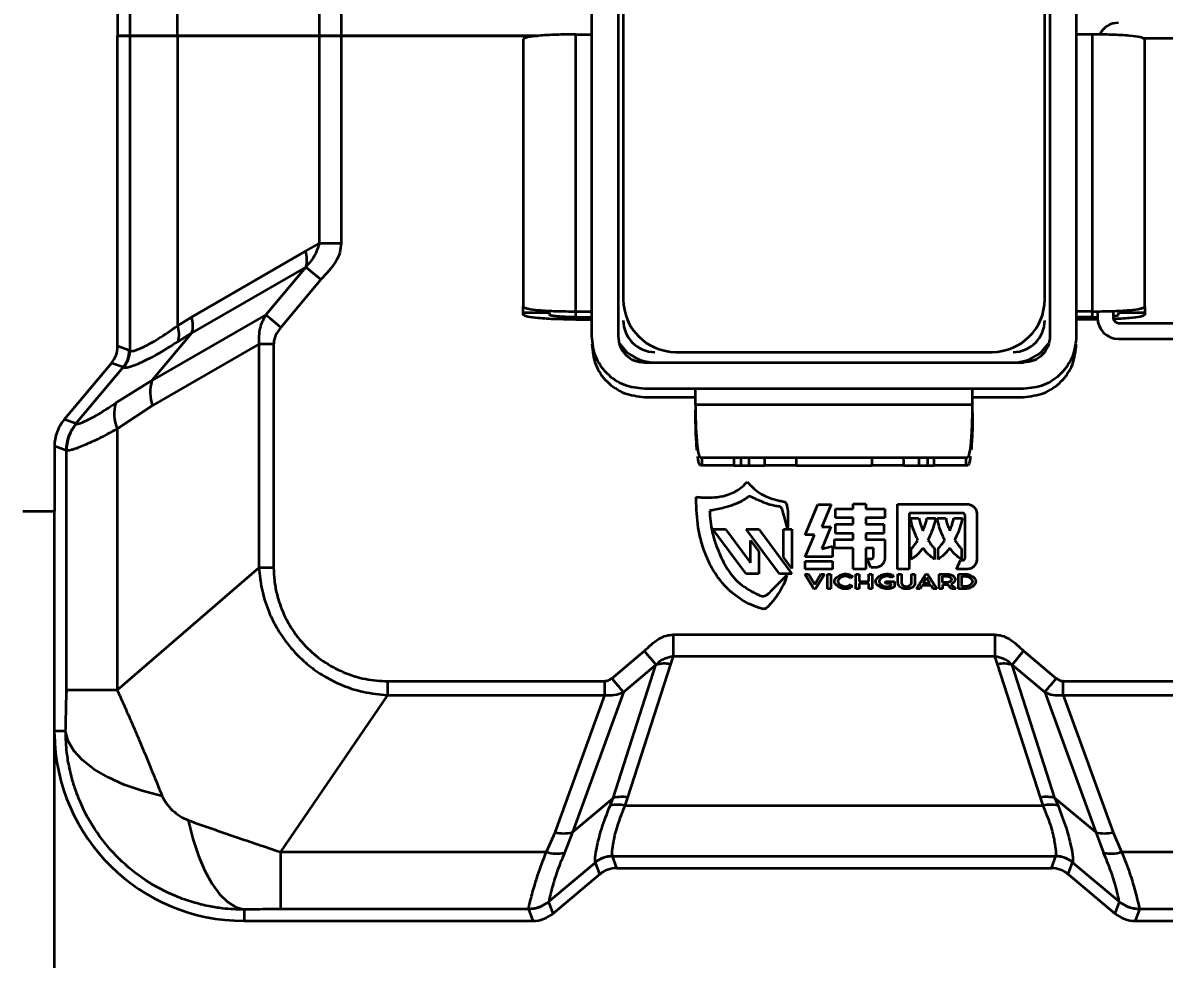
# Model space of a CAD drawing. Header units: millimetres. Extents: x 0 to 420, y 0 to 297.
# Drawn here: x 303.317 to 304.4, y 150.557 to 151.446 of the extents above; entities that cross this region are included whole.
import ezdxf

# ---------------------------------------------------------------- set-up
doc = ezdxf.new("R2010")
doc.units = ezdxf.units.MM
doc.layers.add('尺寸线层', color=150, linetype='Continuous')
doc.styles.add('SLDTEXTSTYLE2', font='TXT', dxfattribs={"width": 0.7})
doc.dimstyles.new('SLDDIMSTYLE0', dxfattribs={"dimtxt": 3.5, "dimasz": 3.302, "dimexe": 0, "dimexo": 0.0625, "dimgap": 0.875, "dimtad": 1, "dimdec": 1, "dimlfac": 100, "dimrnd": 1e-09, "dimzin": 12, "dimdsep": 46, "dimtxsty": 'SLDTEXTSTYLE2', "dimsah": 1, "dimcen": 0.09, "dimadec": 0, "dimazin": 3, "dimtfac": 1, "dimtdec": 3, "dimtofl": 0, "dimtmove": 0, "dimatfit": 3, "dimfxl": 0, "dimfrac": 2, "dimtolj": 1, "dimtzin": 12, "dimarcsym": 0})

# ---------------------------------------------------------------- blocks, each defined once
blk = doc.blocks.new('_D')
at = {"layer": '尺寸线层'}
for p, q in [((291.9431, 202.6412), (364.6876, 202.6412)), ((363.6876, 202.6412), (363.6876, 128.5802)), ((326.1167, 128.5802), (364.6876, 128.5802))]:
    blk.add_line(p, q, dxfattribs=at)
for points in [[(363.6876, 202.6412), (363.1796, 199.3392), (364.1956, 199.3392)], [(363.6876, 128.5802), (364.1956, 131.8822), (363.1796, 131.8822)]]:
    blk.add_solid(points, dxfattribs=at)
at = {"layer": '尺寸线层', "insert": (359.1758, 158.5376), "char_height": 3.5, "attachment_point": 1, "rotation": 90, "style": 'SLDTEXTSTYLE2'}
blk.add_mtext('7406.11', dxfattribs=at)

msp = doc.modelspace()

# ---------------------------------------------------------------- linework, layer by layer
at = {"color": 7, "linetype": 'Continuous', "lineweight": 35}
for p, q in [((303.4186, 151.732), (303.4186, 151.4332)), ((303.407, 151.7276), (303.407, 151.4332)), ((303.857, 151.1482), (303.857, 151.7182)), ((303.882, 151.7182), (303.882, 151.1482)), ((304.292, 151.7182), (304.292, 151.1482)), ((304.317, 151.7182), (304.317, 151.1482)), ((303.4639, 151.4332), (303.4639, 151.7082)), ((303.887, 151.6832), (303.887, 151.1832)), ((304.287, 151.1832), (304.287, 151.6832)), ((303.5983, 151.6302), (303.5983, 151.4332)), ((303.6192, 151.6302), (303.6192, 151.4332)), ((303.407, 151.1388), (303.407, 151.4332)), ((303.407, 151.4332), (303.4186, 151.4332)), ((303.4186, 151.4332), (303.407, 151.4332)), ((303.4186, 151.4332), (303.4186, 151.1344)), ((303.4186, 151.4332), (303.4639, 151.4332)), ((303.4639, 151.4332), (303.4186, 151.4332)), ((303.4639, 151.4332), (303.4639, 151.1582)), ((303.4639, 151.4332), (303.5983, 151.4332)), ((303.5983, 151.4332), (303.4639, 151.4332)), ((303.5983, 151.4332), (303.5983, 151.2362)), ((303.5983, 151.4332), (303.6192, 151.4332)), ((303.6192, 151.4332), (303.5983, 151.4332)), ((303.6192, 151.4332), (303.6192, 151.2362)), ((303.8054, 151.4332), (303.6192, 151.4332)), ((303.6192, 151.4332), (303.8054, 151.4332)), ((303.792, 151.4301), (303.792, 151.1763)), ((303.842, 151.1717), (303.842, 151.4347)), ((303.842, 151.4347), (303.857, 151.4347)), ((304.332, 151.4347), (304.317, 151.4347)), ((304.332, 151.4347), (304.332, 151.1717)), ((304.517, 151.4307), (304.3797, 151.4307)), ((304.382, 151.1763), (304.382, 151.4301)), ((303.5854, 151.2288), (303.5983, 151.2362)), ((303.6192, 151.2362), (303.5983, 151.2362)), ((303.4772, 151.1663), (303.5854, 151.2288)), ((303.5857, 151.2139), (303.4775, 151.1514)), ((303.5857, 151.2139), (303.5477, 151.1685)), ((303.5999, 151.202), (303.5857, 151.2139)), ((303.5999, 151.202), (303.5619, 151.1566)), ((303.5477, 151.1685), (303.4395, 151.1061)), ((303.792, 151.1705), (303.792, 151.1763)), ((303.817, 151.1705), (303.792, 151.1705)), ((303.792, 151.1686), (303.792, 151.1705)), ((303.817, 151.1705), (303.817, 151.1686)), ((303.842, 151.1717), (303.857, 151.1717)), ((303.842, 151.1663), (303.842, 151.1717)), ((304.332, 151.1717), (304.317, 151.1717)), ((304.332, 151.1717), (304.332, 151.1663)), ((304.337, 151.1718), (304.337, 151.1657)), ((304.352, 151.1721), (304.352, 151.1657)), ((304.382, 151.1705), (304.357, 151.1705)), ((304.357, 151.1686), (304.357, 151.1705)), ((304.382, 151.1763), (304.382, 151.1705)), ((304.382, 151.1705), (304.382, 151.1686)), ((303.4639, 151.1582), (303.4772, 151.1663)), ((303.842, 151.1663), (303.857, 151.1663)), ((303.842, 151.164), (303.857, 151.164)), ((304.332, 151.1663), (304.317, 151.1663)), ((304.332, 151.164), (304.317, 151.164)), ((304.332, 151.1663), (304.337, 151.1664)), ((304.3378, 151.1641), (304.332, 151.164)), ((304.357, 151.1607), (304.517, 151.1607)), ((303.4775, 151.1514), (303.4395, 151.1061)), ((303.4775, 151.1514), (303.4645, 151.1432)), ((303.4182, 151.1347), (303.407, 151.1388)), ((303.5412, 151.1407), (303.44, 151.0823)), ((303.5412, 151.1407), (303.5412, 150.9282)), ((303.5551, 151.1407), (303.5412, 151.1407)), ((303.5551, 151.1407), (303.5551, 150.9282)), ((304.357, 151.1457), (304.517, 151.1457)), ((303.4182, 151.1347), (303.4186, 151.1344)), ((303.937, 151.1332), (304.237, 151.1332)), ((303.4012, 151.1227), (303.3564, 151.0693)), ((303.4123, 151.1187), (303.3675, 151.0653)), ((303.4123, 151.1187), (303.4012, 151.1227)), ((303.4128, 151.1184), (303.4123, 151.1187)), ((303.907, 151.1232), (304.267, 151.1232)), ((303.4395, 151.1061), (303.4052, 151.0849)), ((304.267, 151.0982), (303.907, 151.0982)), ((303.9555, 151.0832), (303.9555, 151.0982)), ((304.2185, 151.0832), (304.2185, 151.0982)), ((303.44, 151.0823), (303.4067, 151.0603)), ((303.907, 151.0905), (303.9555, 151.0905)), ((304.2185, 151.0832), (303.9555, 151.0832)), ((304.2185, 151.0905), (304.267, 151.0905)), ((304.2186, 151.0755), (304.2186, 151.0905)), ((303.9556, 151.0755), (303.9556, 151.0779)), ((303.3675, 151.0653), (303.3564, 151.0693)), ((303.3675, 151.0653), (303.3678, 151.0651)), ((303.4067, 151.0603), (303.4067, 150.8121)), ((303.347, 151.0437), (303.347, 150.9822)), ((303.3582, 151.0396), (303.347, 151.0437)), ((303.3582, 151.0396), (303.3584, 151.0395)), ((303.3584, 150.8121), (303.3584, 151.0395)), ((303.9601, 151.0332), (304.2139, 151.0332)), ((303.962, 151.0255), (303.962, 151.0332)), ((303.9919, 151.0332), (303.9919, 151.0255)), ((303.9985, 151.0332), (303.9985, 151.0255)), ((304.0063, 151.0332), (304.0063, 151.0255)), ((304.0063, 151.0332), (304.0063, 151.0255)), ((304.0212, 151.0255), (304.0212, 151.0332)), ((304.0511, 151.0332), (304.0511, 151.0255)), ((304.1231, 151.0255), (304.1231, 151.0332)), ((304.153, 151.0332), (304.153, 151.0255)), ((304.1679, 151.0255), (304.1679, 151.0332)), ((304.1679, 151.0255), (304.1679, 151.0332)), ((304.1757, 151.0332), (304.1757, 151.0255)), ((304.1822, 151.0255), (304.1822, 151.0332)), ((304.2121, 151.0332), (304.2121, 151.0255)), ((303.962, 151.0255), (303.9602, 151.0255)), ((303.9919, 151.0255), (303.962, 151.0255)), ((303.9919, 151.0255), (303.9985, 151.0255)), ((303.9985, 151.0255), (304.0063, 151.0255)), ((304.0063, 151.0255), (304.0212, 151.0255)), ((304.0063, 151.0255), (304.0063, 151.0255)), ((304.0511, 151.0255), (304.0212, 151.0255)), ((304.0511, 151.0255), (304.1231, 151.0255)), ((304.153, 151.0255), (304.1231, 151.0255)), ((304.153, 151.0255), (304.1679, 151.0255)), ((304.1679, 151.0255), (304.1679, 151.0255)), ((304.1679, 151.0255), (304.1757, 151.0255)), ((304.1757, 151.0255), (304.1822, 151.0255)), ((304.2121, 151.0255), (304.1822, 151.0255)), ((304.214, 151.0255), (304.2121, 151.0255)), ((304.0596, 150.9596), (304.0716, 150.9886)), ((304.0716, 150.9886), (304.0842, 150.9886)), ((304.0842, 150.9886), (304.0754, 150.9674)), ((304.0883, 150.9759), (304.0883, 150.9843)), ((304.0883, 150.9843), (304.1052, 150.9843)), ((304.1052, 150.9892), (304.1172, 150.9892)), ((304.1052, 150.9843), (304.1052, 150.9892)), ((304.1172, 150.9892), (304.1172, 150.9843)), ((304.1172, 150.9843), (304.1352, 150.9843)), ((304.1352, 150.9843), (304.1352, 150.9759)), ((304.1472, 150.9888), (304.2131, 150.9888)), ((304.1472, 150.927), (304.1472, 150.9888)), ((303.317, 150.9822), (303.347, 150.9822)), ((303.347, 149.8622), (303.347, 150.9822)), ((304.1052, 150.9759), (304.0883, 150.9759)), ((304.1052, 150.9698), (304.1052, 150.9759)), ((304.1172, 150.9759), (304.1172, 150.9698)), ((304.1352, 150.9759), (304.1172, 150.9759)), ((304.1582, 150.9803), (304.1582, 150.927)), ((304.2087, 150.9803), (304.1582, 150.9803)), ((304.1594, 150.9756), (304.1676, 150.9756)), ((304.1752, 150.9756), (304.1834, 150.9756)), ((304.1848, 150.9756), (304.193, 150.9756)), ((304.2007, 150.9756), (304.2088, 150.9756)), ((304.2115, 150.9381), (304.2115, 150.9777)), ((304.2225, 150.9794), (304.2225, 150.9363)), ((303.9721, 150.965), (303.9839, 150.965)), ((304.0037, 150.9225), (303.9721, 150.965)), ((303.9839, 150.965), (304.0076, 150.9331)), ((304.0037, 150.965), (304.0155, 150.965)), ((304.0352, 150.9225), (304.0037, 150.965)), ((304.0155, 150.965), (304.0471, 150.9225)), ((304.0392, 150.965), (304.0471, 150.965)), ((304.0392, 150.9384), (304.0392, 150.965)), ((304.0471, 150.965), (304.0471, 150.9278)), ((304.0839, 150.9674), (304.0754, 150.9465)), ((304.0754, 150.9674), (304.0839, 150.9674)), ((304.0884, 150.9698), (304.1052, 150.9698)), ((304.0884, 150.961), (304.0884, 150.9698)), ((304.1172, 150.9698), (304.1343, 150.9698)), ((304.1343, 150.9698), (304.1343, 150.961)), ((304.0076, 150.9544), (304.0155, 150.9438)), ((304.0076, 150.9331), (304.0076, 150.9544)), ((304.0685, 150.9596), (304.0596, 150.9596)), ((304.0596, 150.9387), (304.0685, 150.9596)), ((304.0875, 150.9553), (304.1052, 150.9553)), ((304.0875, 150.9469), (304.0875, 150.9553)), ((304.1052, 150.961), (304.0884, 150.961)), ((304.1052, 150.9553), (304.1052, 150.961)), ((304.1172, 150.961), (304.1172, 150.9553)), ((304.1343, 150.961), (304.1172, 150.961)), ((304.1172, 150.9553), (304.1352, 150.9553)), ((304.1352, 150.9553), (304.1352, 150.9378)), ((304.0155, 150.9438), (304.0155, 150.9225)), ((304.0754, 150.9465), (304.0856, 150.9489)), ((304.0856, 150.9489), (304.0856, 150.9387)), ((304.1052, 150.9469), (304.0875, 150.9469)), ((304.1052, 150.927), (304.1052, 150.9469)), ((304.1172, 150.9469), (304.1172, 150.927)), ((304.1244, 150.9469), (304.1172, 150.9469)), ((304.1244, 150.9393), (304.1244, 150.9469)), ((304.1603, 150.9363), (304.1603, 150.9465)), ((304.1825, 150.9465), (304.1825, 150.9363)), ((304.1858, 150.9363), (304.1858, 150.9465)), ((304.208, 150.9465), (304.208, 150.9363)), ((304.0471, 150.9278), (304.0392, 150.9384)), ((304.0856, 150.9387), (304.0596, 150.9387)), ((304.0596, 150.9346), (304.0856, 150.9346)), ((304.0596, 150.927), (304.0596, 150.9346)), ((304.0856, 150.9346), (304.0856, 150.927)), ((304.1184, 150.9369), (304.1218, 150.9369)), ((304.122, 150.9285), (304.1184, 150.9369)), ((304.2034, 150.927), (304.2069, 150.9355)), ((304.2069, 150.9355), (304.2087, 150.9355)), ((303.5412, 150.9282), (303.4067, 150.8121)), ((303.5551, 150.9282), (303.5412, 150.9282)), ((304.0155, 150.9225), (304.0037, 150.9225)), ((304.0471, 150.9225), (304.0352, 150.9225)), ((304.0593, 150.9224), (304.0628, 150.9224)), ((304.0679, 150.9085), (304.0593, 150.9224)), ((304.0856, 150.927), (304.0596, 150.927)), ((304.0628, 150.9224), (304.0687, 150.9125)), ((304.0687, 150.9125), (304.0746, 150.9224)), ((304.0781, 150.9224), (304.0695, 150.9085)), ((304.0746, 150.9224), (304.0781, 150.9224)), ((304.0807, 150.9224), (304.084, 150.9224)), ((304.0807, 150.9085), (304.0807, 150.9224)), ((304.084, 150.9224), (304.084, 150.9085)), ((304.1047, 150.9199), (304.1022, 150.9184)), ((304.1172, 150.927), (304.1052, 150.927)), ((304.1077, 150.9224), (304.1109, 150.9224)), ((304.1077, 150.9085), (304.1077, 150.9224)), ((304.1109, 150.9224), (304.1109, 150.9155)), ((304.1201, 150.9224), (304.1232, 150.9224)), ((304.1201, 150.9155), (304.1201, 150.9224)), ((304.1258, 150.9285), (304.122, 150.9285)), ((304.1232, 150.9224), (304.1232, 150.9085)), ((304.1437, 150.9206), (304.1417, 150.9189)), ((304.1582, 150.927), (304.1472, 150.927)), ((304.1477, 150.9224), (304.1509, 150.9224)), ((304.1477, 150.9141), (304.1477, 150.9224)), ((304.1509, 150.9224), (304.1509, 150.9147)), ((304.1607, 150.9224), (304.1638, 150.9224)), ((304.1607, 150.9147), (304.1607, 150.9224)), ((304.1638, 150.9224), (304.1638, 150.9141)), ((304.1653, 150.9085), (304.1741, 150.9224)), ((304.1717, 150.9136), (304.1749, 150.919)), ((304.1741, 150.9224), (304.1757, 150.9224)), ((304.1749, 150.919), (304.1781, 150.9136)), ((304.1757, 150.9224), (304.1845, 150.9085)), ((304.1869, 150.9224), (304.1949, 150.9224)), ((304.1869, 150.9085), (304.1869, 150.9224)), ((304.1901, 150.9204), (304.1944, 150.9204)), ((304.1901, 150.9143), (304.1901, 150.9204)), ((304.2131, 150.927), (304.2034, 150.927)), ((304.2052, 150.9224), (304.2122, 150.9224)), ((304.2052, 150.9085), (304.2052, 150.9224)), ((304.2083, 150.9203), (304.2122, 150.9203)), ((304.2083, 150.9107), (304.2083, 150.9203)), ((304.0695, 150.9085), (304.0679, 150.9085)), ((304.084, 150.9085), (304.0807, 150.9085)), ((304.1022, 150.9125), (304.1047, 150.911)), ((304.1109, 150.9085), (304.1077, 150.9085)), ((304.1109, 150.9155), (304.1201, 150.9155)), ((304.1109, 150.9135), (304.1109, 150.9085)), ((304.1201, 150.9135), (304.1109, 150.9135)), ((304.1201, 150.9085), (304.1201, 150.9135)), ((304.1232, 150.9085), (304.1201, 150.9085)), ((304.1359, 150.9154), (304.1444, 150.9154)), ((304.1359, 150.9134), (304.1359, 150.9154)), ((304.1411, 150.9134), (304.1359, 150.9134)), ((304.1411, 150.9116), (304.1411, 150.9134)), ((304.1444, 150.9154), (304.1444, 150.9104)), ((304.1687, 150.9085), (304.1653, 150.9085)), ((304.1705, 150.9116), (304.1687, 150.9085)), ((304.1793, 150.9116), (304.1705, 150.9116)), ((304.1781, 150.9136), (304.1717, 150.9136)), ((304.1811, 150.9085), (304.1793, 150.9116)), ((304.1845, 150.9085), (304.1811, 150.9085)), ((304.1901, 150.9085), (304.1869, 150.9085)), ((304.1938, 150.9143), (304.1901, 150.9143)), ((304.1901, 150.9123), (304.1901, 150.9085)), ((304.1939, 150.9123), (304.1901, 150.9123)), ((304.1986, 150.9085), (304.1948, 150.9124)), ((304.198, 150.9128), (304.2025, 150.9085)), ((304.2025, 150.9085), (304.1986, 150.9085)), ((304.2128, 150.9085), (304.2052, 150.9085)), ((304.2125, 150.9107), (304.2083, 150.9107)), ((303.9343, 150.8649), (303.9343, 150.8446)), ((303.9343, 150.8649), (304.2398, 150.8649)), ((304.2398, 150.8649), (304.2398, 150.8446)), ((303.8761, 150.8234), (303.9071, 150.8494)), ((303.9343, 150.8446), (303.9318, 150.8369)), ((303.9343, 150.8446), (304.2398, 150.8446)), ((304.2423, 150.8369), (304.2398, 150.8446)), ((304.267, 150.8494), (304.256, 150.8363)), ((304.267, 150.8494), (304.298, 150.8234)), ((303.8774, 150.7098), (303.918, 150.8363)), ((303.8871, 150.8103), (303.918, 150.8363)), ((303.9318, 150.8369), (303.8911, 150.7104)), ((304.2829, 150.7104), (304.2423, 150.8369)), ((304.256, 150.8363), (304.287, 150.8103)), ((304.2967, 150.7098), (304.256, 150.8363)), ((303.6632, 150.8207), (303.6632, 150.8075)), ((303.6632, 150.8207), (303.8696, 150.8207)), ((303.8696, 150.8075), (303.8696, 150.8207)), ((304.3044, 150.8207), (304.5109, 150.8207)), ((303.6632, 150.8075), (303.5616, 150.6586)), ((303.6632, 150.8075), (303.8696, 150.8075)), ((303.8222, 150.6772), (303.8696, 150.8075)), ((303.8871, 150.8103), (303.8387, 150.6773)), ((304.287, 150.8103), (304.3354, 150.6773)), ((304.3044, 150.8075), (304.5109, 150.8075)), ((304.3044, 150.8075), (304.3519, 150.6772)), ((303.3577, 150.7732), (303.347, 150.7732)), ((303.8387, 150.6773), (303.8774, 150.7098)), ((303.8745, 150.7025), (303.8774, 150.7098)), ((303.8911, 150.7104), (303.8885, 150.7028)), ((303.8885, 150.7028), (304.2856, 150.7028)), ((304.2856, 150.7028), (304.2829, 150.7104)), ((304.3354, 150.6773), (304.2967, 150.7098)), ((304.2967, 150.7098), (304.2996, 150.7025)), ((303.814, 150.6586), (303.8222, 150.6772)), ((303.8387, 150.6773), (303.8313, 150.6578)), ((304.3354, 150.6773), (304.3428, 150.6578)), ((304.3519, 150.6772), (304.36, 150.6586)), ((303.5616, 150.6586), (303.814, 150.6586)), ((303.5616, 150.6586), (303.5616, 150.6043)), ((303.8163, 150.6117), (303.8605, 150.6487)), ((303.8605, 150.6487), (303.8605, 150.6488)), ((303.8647, 150.6374), (303.8605, 150.6487)), ((303.8765, 150.6547), (304.2975, 150.6547)), ((303.8765, 150.6547), (303.8766, 150.6546)), ((303.8807, 150.6432), (303.8766, 150.6546)), ((304.2934, 150.6432), (304.2975, 150.6546)), ((304.2975, 150.6547), (304.2975, 150.6546)), ((304.3094, 150.6374), (304.3135, 150.6487)), ((304.3136, 150.6488), (304.3135, 150.6487)), ((304.3135, 150.6487), (304.3577, 150.6117)), ((304.36, 150.6586), (304.6124, 150.6586)), ((303.8204, 150.6002), (303.8647, 150.6374)), ((303.8807, 150.6432), (304.2934, 150.6432)), ((304.3094, 150.6374), (304.3537, 150.6002)), ((303.7971, 150.6043), (303.7971, 150.6047)), ((303.8163, 150.6113), (303.8163, 150.6117)), ((303.8204, 150.6002), (303.8163, 150.6113)), ((304.3577, 150.6113), (304.3537, 150.6002)), ((304.3577, 150.6117), (304.3577, 150.6113)), ((304.377, 150.6047), (304.377, 150.6043)), ((303.527, 150.6039), (303.527, 150.5932)), ((303.7971, 150.6043), (303.5616, 150.6043)), ((303.7971, 150.6043), (303.8011, 150.5932)), ((304.377, 150.6043), (304.3729, 150.5932)), ((304.6124, 150.6043), (304.377, 150.6043)), ((303.527, 150.5932), (303.8011, 150.5932)), ((304.3729, 150.5932), (304.647, 150.5932))]:
    msp.add_line(p, q, dxfattribs=at)
at = {"color": 7, "linetype": 'Continuous', "lineweight": 35, "flags": 128}
for points in [[(303.5619, 151.1566), (303.5596, 151.1585), (303.5574, 151.1604), (303.5553, 151.1622), (303.5533, 151.1638), (303.5516, 151.1653), (303.55, 151.1666), (303.5487, 151.1677), (303.5477, 151.1685)], [(303.4493, 150.7115), (303.4304, 150.7165), (303.4131, 150.7225), (303.3977, 150.7295), (303.3845, 150.7372), (303.3737, 150.7456), (303.3656, 150.7545), (303.3602, 150.7638), (303.3577, 150.7732)], [(303.4739, 150.6887), (303.4784, 150.6711), (303.4837, 150.655), (303.4898, 150.6408), (303.4965, 150.6286), (303.5036, 150.6187), (303.5112, 150.6112), (303.5191, 150.6062), (303.527, 150.6039)]]:
    msp.add_lwpolyline(points, dxfattribs=at)
at = {"color": 7, "linetype": 'Continuous', "lineweight": 35}
for centre, radius, start, end in [((304.357, 151.4257), 0.02, 90, 153.149), ((303.5616, 151.2208), 0.0251, 343.9657, 18.5164), ((303.937, 151.1832), 0.05, 180, 270), ((304.237, 151.1832), 0.05, 270, 0), ((303.4414, 151.1499), 0.024, 343.7993, 20.3661), ((303.4534, 151.1583), 0.0251, 343.9657, 18.5164), ((303.917, 151.1632), 0.03, 180, 270), ((304.257, 151.1632), 0.03, 270, 0), ((304.357, 151.1657), 0.02, 180, 270), ((304.357, 151.1657), 0.005, 180, 270), ((303.917, 151.1632), 0.04, 213.7414, 270), ((304.257, 151.1632), 0.04, 270, 326.2743), ((303.3931, 151.1348), 0.025, 320.0586, 359.9414), ((303.3936, 151.1345), 0.025, 319.9679, 359.8339), ((303.478, 151.095), 0.0401, 163.9657, 198.5164), ((303.4391, 151.0746), 0.0354, 163.0377, 203.8627), ((303.3982, 151.0396), 0.0401, 140.0586, 179.9414), ((303.3985, 151.0394), 0.0401, 140.0076, 179.8731), ((303.9261, 150.8072), 0.0302, 79.2033, 105.5504), ((304.2479, 150.8072), 0.0302, 74.4498, 100.7965), ((303.527, 150.7732), 0.18, 180.83, 270), ((303.882, 150.6743), 0.0292, 77.3355, 105.0062), ((303.8855, 150.6807), 0.0302, 79.2034, 105.5503), ((304.2886, 150.6807), 0.0302, 74.4497, 100.7966), ((304.292, 150.6743), 0.0292, 74.9938, 102.6645), ((303.8302, 150.7126), 0.0363, 257.3368, 283.5701), ((304.3439, 150.7126), 0.0363, 256.4299, 282.6632), ((303.8241, 150.6901), 0.033, 252.1572, 282.5019), ((303.8766, 150.6296), 0.025, 90.0933, 129.9643), ((303.8766, 150.6295), 0.025, 90.0586, 129.9414), ((304.2975, 150.6296), 0.025, 50.0357, 89.9067), ((304.2975, 150.6295), 0.025, 50.0586, 89.9414), ((304.3499, 150.6901), 0.033, 257.4981, 287.8428), ((303.7971, 150.6347), 0.03, 269.859, 309.7499), ((303.797, 150.6344), 0.03, 270.0586, 309.9414), ((304.3769, 150.6347), 0.03, 230.2501, 270.141), ((304.377, 150.6344), 0.03, 230.0586, 269.9414)]:
    msp.add_arc(centre, radius, start, end, dxfattribs=at)
for centre, major_axis, start_param, end_param in [((303.382, 151.1388), (-0.0235, 0.0086), 2.793026, 3.49016), ((303.3871, 151.0436), (-0.0376, 0.0137), 5.934618, 6.631752), ((303.8807, 150.6182), (-0.0086, 0.0235), 5.934618, 6.631752), ((304.2933, 150.6182), (-0.0086, -0.0235), 2.793026, 3.49016), ((303.8011, 150.6232), (-0.0103, 0.0282), 2.793026, 3.49016), ((304.373, 150.6232), (-0.0103, -0.0282), 5.934618, 6.631752)]:
    msp.add_ellipse(centre, major_axis=major_axis, ratio=0.998448, start_param=start_param, end_param=end_param, dxfattribs=at)
for points, knots in [([(303.842, 151.4347), (303.8356, 151.4346), (303.8259, 151.4345), (303.8143, 151.434), (303.8044, 151.4332), (303.7972, 151.4323), (303.7928, 151.4311), (303.7923, 151.4305), (303.792, 151.4301)], [0, 0, 0, 0, 0.242279, 0.369202, 0.49965, 0.729414, 0.842683, 1, 1, 1, 1]), ([(304.3797, 151.4314), (304.379, 151.4316), (304.3766, 151.4323), (304.3696, 151.4332), (304.3598, 151.434), (304.3481, 151.4345), (304.3384, 151.4346), (304.332, 151.4347)], [0, 0, 0, 0, 0.099783, 0.383349, 0.544339, 0.700981, 1, 1, 1, 1]), ([(303.5983, 151.2362), (303.5971, 151.2324), (303.5945, 151.2241), (303.5888, 151.2174), (303.5857, 151.2139)], [0, 0, 0, 0, 0.462726, 1, 1, 1, 1]), ([(303.6192, 151.2362), (303.6189, 151.2334), (303.6184, 151.2274), (303.6124, 151.2151), (303.6051, 151.2074), (303.5999, 151.202)], [0, 0, 0, 0, 0.211639, 0.442849, 1, 1, 1, 1]), ([(303.5477, 151.1685), (303.5454, 151.1643), (303.5408, 151.1558), (303.5411, 151.1458), (303.5412, 151.1407)], [0, 0, 0, 0, 0.492397, 1, 1, 1, 1]), ([(303.792, 151.1763), (303.7923, 151.1759), (303.7928, 151.1753), (303.7972, 151.1741), (303.8044, 151.1732), (303.8143, 151.1724), (303.8259, 151.1719), (303.8356, 151.1718), (303.842, 151.1717)], [0, 0, 0, 0, 0.157309, 0.270586, 0.50035, 0.630794, 0.757716, 1, 1, 1, 1]), ([(303.842, 151.164), (303.8356, 151.1641), (303.8259, 151.1642), (303.8143, 151.1647), (303.8044, 151.1655), (303.7972, 151.1664), (303.7928, 151.1676), (303.7923, 151.1682), (303.792, 151.1686)], [0, 0, 0, 0, 0.242279, 0.369202, 0.49965, 0.729414, 0.842683, 1, 1, 1, 1]), ([(303.842, 151.1663), (303.8402, 151.1663), (303.8367, 151.1663), (303.8305, 151.1665), (303.8239, 151.1669), (303.8195, 151.1675), (303.8173, 151.1681), (303.8171, 151.1684), (303.817, 151.1686)], [0, 0, 0, 0, 0.136032, 0.270246, 0.499713, 0.729394, 0.863749, 1, 1, 1, 1]), ([(304.332, 151.1717), (304.3384, 151.1718), (304.3481, 151.1719), (304.3597, 151.1724), (304.3697, 151.1732), (304.3768, 151.1741), (304.3812, 151.1753), (304.3817, 151.1759), (304.382, 151.1763)], [0, 0, 0, 0, 0.242279, 0.369202, 0.49965, 0.729414, 0.842683, 1, 1, 1, 1]), ([(304.352, 151.1673), (304.353, 151.1674), (304.355, 151.1676), (304.3566, 151.1681), (304.3569, 151.1684), (304.357, 151.1686)], [0, 0, 0, 0, 0.317173, 0.599541, 1, 1, 1, 1]), ([(304.382, 151.1686), (304.3817, 151.1682), (304.3812, 151.1676), (304.3768, 151.1664), (304.3696, 151.1655), (304.3604, 151.1648), (304.355, 151.1645), (304.3527, 151.1644)], [0, 0, 0, 0, 0.215822, 0.371235, 0.686462, 0.865427, 1, 1, 1, 1]), ([(303.4186, 151.1344), (303.4196, 151.1342), (303.4216, 151.1337), (303.4313, 151.1377), (303.4454, 151.1452), (303.4576, 151.1538), (303.4639, 151.1582)], [0, 0, 0, 0, 0.24021, 0.485805, 0.736712, 1, 1, 1, 1]), ([(303.5619, 151.1566), (303.5601, 151.1542), (303.5574, 151.1505), (303.5554, 151.1449), (303.5552, 151.142), (303.5551, 151.1407)], [0, 0, 0, 0, 0.51551, 0.767405, 1, 1, 1, 1]), ([(303.4645, 151.1432), (303.4572, 151.1386), (303.4432, 151.1298), (303.427, 151.1219), (303.416, 151.1178), (303.4138, 151.1182), (303.4128, 151.1184)], [0, 0, 0, 0, 0.264309, 0.514931, 0.766931, 1, 1, 1, 1]), ([(303.3678, 151.0651), (303.3687, 151.0651), (303.3706, 151.065), (303.3792, 151.0688), (303.3906, 151.0751), (303.4003, 151.0816), (303.4052, 151.0849)], [0, 0, 0, 0, 0.267138, 0.52122, 0.755952, 1, 1, 1, 1]), ([(303.9555, 151.0832), (303.9555, 151.0768), (303.9556, 151.0671), (303.9562, 151.0555), (303.957, 151.0455), (303.9579, 151.0384), (303.9591, 151.034), (303.9597, 151.0335), (303.9601, 151.0332)], [0, 0, 0, 0, 0.242279, 0.369203, 0.49965, 0.729414, 0.842683, 1, 1, 1, 1]), ([(304.2139, 151.0332), (304.2142, 151.0335), (304.2149, 151.034), (304.216, 151.0384), (304.217, 151.0455), (304.2177, 151.0555), (304.2183, 151.0671), (304.2184, 151.0768), (304.2185, 151.0832)], [0, 0, 0, 0, 0.157309, 0.270586, 0.50035, 0.630794, 0.757716, 1, 1, 1, 1]), ([(303.9569, 151.0401), (303.9567, 151.0427), (303.9563, 151.0477), (303.9557, 151.0594), (303.9556, 151.0691), (303.9556, 151.0755)], [0, 0, 0, 0, 0.261071, 0.515092, 1, 1, 1, 1]), ([(304.2186, 151.0755), (304.2185, 151.0691), (304.2184, 151.0594), (304.2178, 151.0477), (304.2174, 151.0427), (304.2172, 151.0401)], [0, 0, 0, 0, 0.484898, 0.738922, 1, 1, 1, 1]), ([(303.4067, 151.0603), (303.4003, 151.0569), (303.3877, 151.0501), (303.3729, 151.0435), (303.3619, 151.0395), (303.3596, 151.0395), (303.3584, 151.0395)], [0, 0, 0, 0, 0.245129, 0.480308, 0.739086, 1, 1, 1, 1]), ([(303.9602, 151.0255), (303.9598, 151.0258), (303.9592, 151.0264), (303.9583, 151.0293), (303.9579, 151.0326), (303.9577, 151.0341)], [0, 0, 0, 0, 0.429462, 0.738717, 1, 1, 1, 1]), ([(304.2164, 151.0342), (304.2162, 151.0326), (304.2158, 151.0293), (304.215, 151.0264), (304.2143, 151.0258), (304.214, 151.0255)], [0, 0, 0, 0, 0.262755, 0.571371, 1, 1, 1, 1]), ([(303.9562, 150.9957), (303.9578, 150.9955), (303.9662, 150.9948), (303.9772, 150.995), (303.9904, 150.9989), (303.9985, 151.0036), (304.0032, 151.0085), (304.0047, 151.0101)], [0, 0, 0, 0, 0.095059, 0.477947, 0.614031, 0.878763, 1, 1, 1, 1]), ([(304.0047, 151.0101), (304.0058, 151.0088), (304.0106, 151.0033), (304.0206, 150.9959), (304.0306, 150.9932), (304.0351, 150.992)], [0, 0, 0, 0, 0.1389856, 0.6119172, 1, 1, 1, 1]), ([(303.956, 150.9932), (303.956, 150.9934), (303.956, 150.9939), (303.9561, 150.9947), (303.9562, 150.9953), (303.9562, 150.9957)], [0, 0, 0, 0, 0.252501, 0.504816, 1, 1, 1, 1]), ([(304.0056, 150.9957), (304.0043, 150.9948), (304.0004, 150.992), (303.9934, 150.9886), (303.9834, 150.9854), (303.9762, 150.9839), (303.972, 150.983)], [0, 0, 0, 0, 0.137822, 0.39048, 0.642641, 1, 1, 1, 1]), ([(304.0087, 150.9956), (304.0083, 150.9958), (304.0075, 150.996), (304.0066, 150.996), (304.006, 150.996), (304.0057, 150.9958), (304.0056, 150.9957)], [0, 0, 0, 0, 0.465921, 0.719479, 0.884635, 1, 1, 1, 1]), ([(304.0354, 150.9865), (304.0337, 150.9867), (304.029, 150.9872), (304.02, 150.9902), (304.013, 150.9936), (304.0087, 150.9956)], [0, 0, 0, 0, 0.177002, 0.501951, 1, 1, 1, 1]), ([(304.0179, 150.8897), (304.0164, 150.8902), (304.0084, 150.8929), (303.9932, 150.9008), (303.9791, 150.915), (303.9701, 150.9297), (303.9647, 150.9415), (303.9607, 150.9539), (303.957, 150.9711), (303.9564, 150.9843), (303.956, 150.9932)], [0, 0, 0, 0, 0.0386496, 0.194338, 0.3927059, 0.4931491, 0.5935436, 0.6938955, 0.7942112, 1, 1, 1, 1]), ([(304.0351, 150.992), (304.0368, 150.9918), (304.0389, 150.9915), (304.041, 150.9903), (304.0419, 150.989), (304.043, 150.9843), (304.0434, 150.9763), (304.0431, 150.9691), (304.043, 150.9655)], [0, 0, 0, 0, 0.160025, 0.196998, 0.234195, 0.311686, 0.649476, 1, 1, 1, 1]), ([(304.0377, 150.9839), (304.0375, 150.9843), (304.0371, 150.9852), (304.0364, 150.986), (304.0358, 150.9864), (304.0355, 150.9865), (304.0354, 150.9865)], [0, 0, 0, 0, 0.4140445, 0.7491204, 0.8856781, 1, 1, 1, 1]), ([(304.043, 150.9655), (304.0425, 150.9671), (304.0416, 150.9703), (304.0399, 150.9764), (304.0386, 150.981), (304.0377, 150.9839)], [0, 0, 0, 0, 0.261065, 0.522123, 1, 1, 1, 1]), ([(304.2131, 150.9888), (304.2142, 150.9887), (304.2164, 150.9885), (304.2192, 150.9868), (304.2213, 150.9844), (304.2224, 150.9818), (304.2225, 150.9801), (304.2225, 150.9794)], [0, 0, 0, 0, 0.220827, 0.440436, 0.651052, 0.864309, 1, 1, 1, 1]), ([(303.972, 150.983), (303.9715, 150.9829), (303.9708, 150.9828), (303.9698, 150.9826), (303.9692, 150.9826), (303.9689, 150.9826)], [0, 0, 0, 0, 0.400257, 0.699592, 1, 1, 1, 1]), ([(303.9689, 150.9826), (303.969, 150.9809), (303.9694, 150.9759), (303.9702, 150.9687), (303.9717, 150.9609), (303.9729, 150.9566), (303.9735, 150.9544)], [0, 0, 0, 0, 0.174669, 0.524102, 0.761562, 1, 1, 1, 1]), ([(304.1667, 150.9547), (304.166, 150.9562), (304.164, 150.9603), (304.1614, 150.9672), (304.1601, 150.9728), (304.1594, 150.9756)], [0, 0, 0, 0, 0.225098, 0.610129, 1, 1, 1, 1]), ([(304.1676, 150.9756), (304.1679, 150.974), (304.1686, 150.9711), (304.1701, 150.9672), (304.171, 150.9648), (304.1714, 150.9636)], [0, 0, 0, 0, 0.397021, 0.698347, 1, 1, 1, 1]), ([(304.1714, 150.9636), (304.172, 150.9652), (304.1731, 150.9679), (304.1745, 150.9719), (304.175, 150.9744), (304.1752, 150.9756)], [0, 0, 0, 0, 0.396668, 0.697235, 1, 1, 1, 1]), ([(304.1834, 150.9756), (304.1831, 150.974), (304.1822, 150.9696), (304.1798, 150.9625), (304.1774, 150.9573), (304.1762, 150.9547)], [0, 0, 0, 0, 0.225279, 0.610555, 1, 1, 1, 1]), ([(304.1921, 150.9547), (304.1914, 150.9562), (304.1894, 150.9603), (304.1867, 150.9672), (304.1855, 150.9728), (304.1848, 150.9756)], [0, 0, 0, 0, 0.225097, 0.610128, 1, 1, 1, 1]), ([(304.193, 150.9756), (304.1934, 150.974), (304.194, 150.9711), (304.1954, 150.9672), (304.1964, 150.9648), (304.1968, 150.9636)], [0, 0, 0, 0, 0.397481, 0.698479, 1, 1, 1, 1]), ([(304.1968, 150.9636), (304.1975, 150.9652), (304.1986, 150.9679), (304.1999, 150.9719), (304.2004, 150.9744), (304.2007, 150.9756)], [0, 0, 0, 0, 0.395845, 0.696793, 1, 1, 1, 1]), ([(304.2088, 150.9756), (304.2085, 150.974), (304.2075, 150.9696), (304.2052, 150.9625), (304.2028, 150.9573), (304.2015, 150.9547)], [0, 0, 0, 0, 0.22528, 0.610558, 1, 1, 1, 1]), ([(304.2115, 150.9777), (304.2114, 150.978), (304.2114, 150.9786), (304.2109, 150.9794), (304.2102, 150.98), (304.2095, 150.9803), (304.209, 150.9803), (304.2087, 150.9803)], [0, 0, 0, 0, 0.215909, 0.431679, 0.642748, 0.836136, 1, 1, 1, 1]), ([(303.9735, 150.9544), (303.974, 150.9528), (303.9767, 150.9449), (303.9814, 150.9341), (303.9886, 150.9228), (303.9976, 150.9123), (304.008, 150.9062), (304.0163, 150.9023), (304.0189, 150.9014), (304.021, 150.9015), (304.024, 150.9029), (304.031, 150.9099), (304.0374, 150.9165), (304.0423, 150.9215)], [0, 0, 0, 0, 0.0481692, 0.2413794, 0.3378802, 0.4339156, 0.6397005, 0.6757973, 0.7018074, 0.7183687, 0.7348884, 0.7963552, 1, 1, 1, 1]), ([(304.1603, 150.9465), (304.1614, 150.9478), (304.1632, 150.9497), (304.1652, 150.9525), (304.1662, 150.954), (304.1667, 150.9547)], [0, 0, 0, 0, 0.482099, 0.740834, 1, 1, 1, 1]), ([(304.1762, 150.9547), (304.1771, 150.9533), (304.1785, 150.9512), (304.1807, 150.9485), (304.1819, 150.9472), (304.1825, 150.9465)], [0, 0, 0, 0, 0.48414, 0.741719, 1, 1, 1, 1]), ([(304.1858, 150.9465), (304.1869, 150.9478), (304.1886, 150.9497), (304.1906, 150.9525), (304.1916, 150.9539), (304.1921, 150.9547)], [0, 0, 0, 0, 0.484106, 0.741689, 1, 1, 1, 1]), ([(304.2015, 150.9547), (304.2025, 150.9533), (304.2039, 150.9512), (304.2061, 150.9485), (304.2073, 150.9472), (304.208, 150.9465)], [0, 0, 0, 0, 0.481223, 0.740091, 1, 1, 1, 1]), ([(304.1714, 150.9471), (304.1704, 150.9458), (304.1683, 150.9431), (304.1646, 150.9394), (304.1617, 150.9374), (304.1603, 150.9363)], [0, 0, 0, 0, 0.3221678, 0.6583639, 1, 1, 1, 1]), ([(304.1825, 150.9363), (304.1811, 150.9373), (304.1784, 150.9393), (304.1747, 150.9429), (304.1725, 150.9457), (304.1714, 150.9471)], [0, 0, 0, 0, 0.323845, 0.659773, 1, 1, 1, 1]), ([(304.1968, 150.9471), (304.1958, 150.9458), (304.1937, 150.9431), (304.19, 150.9394), (304.1872, 150.9374), (304.1858, 150.9363)], [0, 0, 0, 0, 0.323586, 0.659323, 1, 1, 1, 1]), ([(304.208, 150.9363), (304.2066, 150.9373), (304.2038, 150.9393), (304.2001, 150.9429), (304.1979, 150.9457), (304.1968, 150.9471)], [0, 0, 0, 0, 0.3225082, 0.6590596, 1, 1, 1, 1]), ([(304.1218, 150.9369), (304.1222, 150.9369), (304.1228, 150.9369), (304.1236, 150.9373), (304.1241, 150.9379), (304.1244, 150.9386), (304.1244, 150.9391), (304.1244, 150.9393)], [0, 0, 0, 0, 0.2727578, 0.4578419, 0.6443533, 0.8508999, 1, 1, 1, 1]), ([(304.1352, 150.9378), (304.1351, 150.9367), (304.1349, 150.9346), (304.1332, 150.9318), (304.1308, 150.9297), (304.1282, 150.9286), (304.1265, 150.9285), (304.1258, 150.9285)], [0, 0, 0, 0, 0.218278, 0.435149, 0.644163, 0.864466, 1, 1, 1, 1]), ([(304.2087, 150.9355), (304.2091, 150.9355), (304.2097, 150.9356), (304.2106, 150.9361), (304.2112, 150.9368), (304.2114, 150.9375), (304.2115, 150.938), (304.2115, 150.9381)], [0, 0, 0, 0, 0.23459, 0.4696301, 0.6836997, 0.8787885, 1, 1, 1, 1]), ([(304.2225, 150.9363), (304.2224, 150.9353), (304.2222, 150.9331), (304.2206, 150.9304), (304.2182, 150.9283), (304.2156, 150.9272), (304.2138, 150.927), (304.2131, 150.927)], [0, 0, 0, 0, 0.217033, 0.432668, 0.640579, 0.859649, 1, 1, 1, 1]), ([(303.5412, 150.9282), (303.5419, 150.9216), (303.5432, 150.9078), (303.549, 150.8895), (303.5568, 150.8729), (303.5658, 150.8589), (303.5765, 150.8463), (303.5886, 150.8352), (303.6019, 150.8258), (303.6193, 150.8168), (303.6396, 150.8098), (303.6555, 150.8083), (303.6632, 150.8075)], [0, 0, 0, 0, 0.105818, 0.221247, 0.303726, 0.397637, 0.486458, 0.56599, 0.660847, 0.744444, 0.877991, 1, 1, 1, 1]), ([(303.5551, 150.9282), (303.5553, 150.9242), (303.5556, 150.9161), (303.5578, 150.9039), (303.5624, 150.8888), (303.5708, 150.8714), (303.5848, 150.8537), (303.6017, 150.8392), (303.621, 150.8287), (303.6418, 150.822), (303.6561, 150.8211), (303.6632, 150.8207)], [0, 0, 0, 0, 0.070722, 0.143758, 0.21913, 0.352151, 0.485358, 0.616819, 0.745052, 0.874872, 1, 1, 1, 1]), ([(304.0423, 150.9215), (304.0418, 150.9199), (304.0406, 150.915), (304.0365, 150.9075), (304.031, 150.8988), (304.0262, 150.8936), (304.0238, 150.891)], [0, 0, 0, 0, 0.1388678, 0.4177217, 0.7063331, 1, 1, 1, 1]), ([(304.1047, 150.911), (304.1037, 150.9103), (304.1018, 150.9088), (304.0983, 150.9081), (304.0944, 150.9087), (304.0911, 150.9102), (304.0887, 150.9122), (304.0877, 150.9137), (304.0872, 150.9151), (304.0874, 150.9165), (304.0882, 150.9181), (304.0902, 150.9201), (304.0935, 150.922), (304.0976, 150.9229), (304.1013, 150.9222), (304.1035, 150.9209), (304.1045, 150.9201), (304.1047, 150.9199)], [0, 0, 0, 0, 0.08519, 0.168963, 0.246186, 0.360946, 0.418211, 0.462463, 0.491745, 0.521214, 0.557381, 0.617071, 0.720017, 0.827682, 0.905205, 0.982624, 1, 1, 1, 1]), ([(304.1022, 150.9184), (304.1016, 150.9189), (304.1004, 150.9198), (304.0982, 150.9205), (304.0957, 150.9203), (304.0935, 150.9193), (304.0918, 150.918), (304.0909, 150.9168), (304.0906, 150.9158), (304.0907, 150.9148), (304.0912, 150.9136), (304.0926, 150.9122), (304.0948, 150.911), (304.0975, 150.9104), (304.0999, 150.9109), (304.1013, 150.9117), (304.102, 150.9124), (304.1022, 150.9125)], [0, 0, 0, 0, 0.079836, 0.158698, 0.232948, 0.337554, 0.41275, 0.456024, 0.489191, 0.522624, 0.56103, 0.622793, 0.723203, 0.826712, 0.901133, 0.975506, 1, 1, 1, 1]), ([(304.1444, 150.9104), (304.1428, 150.9096), (304.1402, 150.9082), (304.1354, 150.9082), (304.1315, 150.9096), (304.1286, 150.9116), (304.1272, 150.9132), (304.1265, 150.9146), (304.1264, 150.9158), (304.1268, 150.9171), (304.1279, 150.9188), (304.1306, 150.9209), (304.1344, 150.9224), (304.1386, 150.9228), (304.1416, 150.9219), (304.1432, 150.9209), (304.1437, 150.9206)], [0, 0, 0, 0, 0.120432, 0.213162, 0.331684, 0.413005, 0.455865, 0.488872, 0.514902, 0.540892, 0.583063, 0.658706, 0.781016, 0.867724, 0.954736, 1, 1, 1, 1]), ([(304.1417, 150.9189), (304.1409, 150.9193), (304.1395, 150.9202), (304.137, 150.9205), (304.1345, 150.92), (304.1324, 150.919), (304.1308, 150.9178), (304.1301, 150.9167), (304.1298, 150.9157), (304.1298, 150.9148), (304.1304, 150.9136), (304.1318, 150.9122), (304.134, 150.9109), (304.1367, 150.9102), (304.1392, 150.9106), (304.1405, 150.9113), (304.1411, 150.9116)], [0, 0, 0, 0, 0.08987, 0.176538, 0.263027, 0.362446, 0.423179, 0.470099, 0.500982, 0.532068, 0.57022, 0.633522, 0.742023, 0.836258, 0.931198, 1, 1, 1, 1]), ([(304.1944, 150.9204), (304.1948, 150.9203), (304.1955, 150.9203), (304.1963, 150.9199), (304.1969, 150.9196), (304.1973, 150.9193), (304.1977, 150.919), (304.1981, 150.9186), (304.1984, 150.9181), (304.1986, 150.9175), (304.1986, 150.9172), (304.1985, 150.9169), (304.1983, 150.9165), (304.198, 150.9161), (304.1977, 150.9158), (304.1974, 150.9155), (304.197, 150.9153), (304.1967, 150.9151), (304.1963, 150.9149), (304.1959, 150.9148), (304.1955, 150.9146), (304.1951, 150.9145), (304.1948, 150.9144), (304.1943, 150.9143), (304.194, 150.9143), (304.1938, 150.9143)], [0, 0, 0, 0, 0.104931, 0.188559, 0.230252, 0.271948, 0.313654, 0.355384, 0.425825, 0.468883, 0.490273, 0.510955, 0.563746, 0.591003, 0.644663, 0.671402, 0.698138, 0.751654, 0.778385, 0.805115, 0.858613, 0.885344, 0.912077, 0.955815, 1, 1, 1, 1]), ([(304.1949, 150.9224), (304.1956, 150.9224), (304.1975, 150.9221), (304.1996, 150.921), (304.2011, 150.9197), (304.2018, 150.9186), (304.202, 150.9175), (304.2018, 150.9163), (304.2011, 150.915), (304.1998, 150.9136), (304.1986, 150.9131), (304.198, 150.9128)], [0, 0, 0, 0, 0.1479738, 0.3534631, 0.4502059, 0.5301426, 0.5919075, 0.6536295, 0.7509391, 0.887099, 1, 1, 1, 1]), ([(304.2122, 150.9224), (304.213, 150.9223), (304.2153, 150.9221), (304.2181, 150.9206), (304.2202, 150.9187), (304.2213, 150.9171), (304.2216, 150.9156), (304.2214, 150.9141), (304.2204, 150.9123), (304.2183, 150.9103), (304.2156, 150.9088), (304.2136, 150.9086), (304.2128, 150.9085)], [0, 0, 0, 0, 0.103068, 0.272975, 0.380129, 0.450745, 0.504132, 0.557726, 0.630958, 0.750137, 0.907593, 1, 1, 1, 1]), ([(304.2122, 150.9203), (304.2128, 150.9202), (304.2143, 150.92), (304.2161, 150.919), (304.2175, 150.9176), (304.2182, 150.9165), (304.2184, 150.9154), (304.2182, 150.9144), (304.2174, 150.9131), (304.216, 150.9118), (304.2142, 150.9109), (304.213, 150.9107), (304.2125, 150.9107)], [0, 0, 0, 0, 0.107522, 0.269023, 0.38047, 0.452163, 0.50862, 0.565188, 0.646662, 0.775363, 0.910485, 1, 1, 1, 1]), ([(304.1638, 150.9141), (304.1638, 150.9137), (304.1637, 150.9126), (304.1629, 150.9111), (304.1615, 150.9097), (304.1593, 150.9086), (304.1562, 150.9082), (304.1529, 150.9084), (304.1503, 150.9095), (304.1487, 150.911), (304.1479, 150.9126), (304.1478, 150.9137), (304.1477, 150.9141)], [0, 0, 0, 0, 0.057396, 0.142461, 0.228893, 0.320305, 0.471061, 0.658867, 0.756094, 0.853964, 0.944424, 1, 1, 1, 1]), ([(304.1509, 150.9147), (304.1509, 150.9143), (304.151, 150.9135), (304.1518, 150.9124), (304.153, 150.9113), (304.1546, 150.9106), (304.1564, 150.9105), (304.1581, 150.911), (304.1594, 150.9119), (304.1603, 150.9131), (304.1606, 150.914), (304.1607, 150.9145), (304.1607, 150.9147)], [0, 0, 0, 0, 0.075155, 0.16832, 0.291124, 0.415852, 0.54785, 0.661465, 0.788026, 0.890381, 0.967538, 1, 1, 1, 1]), ([(304.1948, 150.9124), (304.1948, 150.9124), (304.1946, 150.9124), (304.1943, 150.9123), (304.1941, 150.9123), (304.1939, 150.9123)], [0, 0, 0, 0, 0.253407, 0.506797, 1, 1, 1, 1]), ([(304.0238, 150.891), (304.0233, 150.8905), (304.0225, 150.8897), (304.0208, 150.8892), (304.0194, 150.8892), (304.0184, 150.8895), (304.0179, 150.8897)], [0, 0, 0, 0, 0.319453, 0.543111, 0.766311, 1, 1, 1, 1]), ([(303.9071, 150.8494), (303.9114, 150.8536), (303.9175, 150.8595), (303.9273, 150.8643), (303.932, 150.8647), (303.9343, 150.8649)], [0, 0, 0, 0, 0.5586189, 0.7893395, 1, 1, 1, 1]), ([(304.2398, 150.8649), (304.242, 150.8647), (304.2467, 150.8643), (304.2565, 150.8595), (304.2626, 150.8536), (304.267, 150.8494)], [0, 0, 0, 0, 0.209288, 0.438923, 1, 1, 1, 1]), ([(303.9071, 150.8494), (303.9081, 150.8481), (303.9103, 150.8455), (303.9134, 150.8418), (303.9161, 150.8386), (303.9174, 150.8371), (303.918, 150.8363)], [0, 0, 0, 0, 0.245848, 0.5, 0.754152, 1, 1, 1, 1]), ([(303.918, 150.8363), (303.9193, 150.8376), (303.9217, 150.8399), (303.9272, 150.843), (303.9315, 150.844), (303.9343, 150.8446)], [0, 0, 0, 0, 0.294463, 0.547852, 1, 1, 1, 1]), ([(304.2398, 150.8446), (304.2425, 150.844), (304.2468, 150.843), (304.2523, 150.8399), (304.2547, 150.8376), (304.256, 150.8363)], [0, 0, 0, 0, 0.452149, 0.705537, 1, 1, 1, 1]), ([(303.8761, 150.8234), (303.8751, 150.8227), (303.8736, 150.8216), (303.8713, 150.8208), (303.8702, 150.8208), (303.8696, 150.8207)], [0, 0, 0, 0, 0.521782, 0.769325, 1, 1, 1, 1]), ([(303.8761, 150.8234), (303.8772, 150.8221), (303.8794, 150.8195), (303.8825, 150.8158), (303.8852, 150.8126), (303.8865, 150.8111), (303.8871, 150.8103)], [0, 0, 0, 0, 0.245849, 0.500001, 0.754152, 1, 1, 1, 1]), ([(304.287, 150.8103), (304.2876, 150.8111), (304.2889, 150.8126), (304.2916, 150.8158), (304.2947, 150.8195), (304.2969, 150.8221), (304.298, 150.8234)], [0, 0, 0, 0, 0.245847, 0.499999, 0.754151, 1, 1, 1, 1]), ([(304.3044, 150.8207), (304.3039, 150.8208), (304.3027, 150.8208), (304.3004, 150.8216), (304.299, 150.8227), (304.298, 150.8234)], [0, 0, 0, 0, 0.232062, 0.478453, 1, 1, 1, 1]), ([(303.3577, 150.7732), (303.3579, 150.7821), (303.3582, 150.7933), (303.3584, 150.8061), (303.3584, 150.81), (303.3584, 150.8115), (303.3584, 150.8121)], [0, 0, 0, 0, 0.712288, 0.891315, 0.960245, 1, 1, 1, 1]), ([(303.3586, 150.8121), (303.3586, 150.812), (303.3586, 150.8119), (303.3585, 150.8112), (303.3584, 150.8104), (303.3584, 150.8099)], [0, 0, 0, 0, 0.207126, 0.438229, 1, 1, 1, 1]), ([(303.4067, 150.8121), (303.4, 150.8121), (303.3864, 150.8121), (303.3718, 150.8121), (303.3616, 150.8121), (303.3595, 150.8121), (303.3584, 150.8121)], [0, 0, 0, 0, 0.247804, 0.5, 0.752196, 1, 1, 1, 1]), ([(303.4067, 150.8121), (303.4087, 150.8076), (303.4128, 150.7985), (303.4184, 150.7858), (303.4235, 150.7743), (303.4299, 150.7592), (303.4386, 150.738), (303.4457, 150.7206), (303.4493, 150.7115)], [0, 0, 0, 0, 0.140816, 0.284488, 0.382285, 0.482496, 0.729213, 1, 1, 1, 1]), ([(304.3044, 150.8075), (304.3044, 150.8095), (304.3044, 150.8135), (304.3044, 150.8183), (304.3044, 150.8207)], [0, 0, 0, 0, 0.506963, 1, 1, 1, 1]), ([(303.8696, 150.8075), (303.8726, 150.8074), (303.8788, 150.807), (303.8843, 150.8092), (303.8871, 150.8103)], [0, 0, 0, 0, 0.487848, 1, 1, 1, 1]), ([(304.287, 150.8103), (304.2895, 150.8093), (304.2949, 150.8071), (304.3011, 150.8074), (304.3044, 150.8075)], [0, 0, 0, 0, 0.466493, 1, 1, 1, 1]), ([(303.527, 150.6039), (303.5202, 150.6041), (303.5091, 150.6044), (303.4928, 150.6071), (303.478, 150.6108), (303.4574, 150.6181), (303.4331, 150.6309), (303.4077, 150.6515), (303.3866, 150.6765), (303.3741, 150.6991), (303.3673, 150.7165), (303.3638, 150.7275), (303.3609, 150.7395), (303.3583, 150.7547), (303.3579, 150.7664), (303.3577, 150.7732)], [0, 0, 0, 0, 0.076443, 0.126237, 0.185346, 0.248673, 0.371897, 0.493418, 0.615548, 0.739261, 0.783292, 0.826338, 0.868398, 0.923222, 1, 1, 1, 1]), ([(303.4493, 150.7115), (303.4505, 150.7092), (303.4531, 150.7043), (303.4591, 150.6979), (303.4661, 150.6923), (303.4714, 150.6899), (303.4739, 150.6887)], [0, 0, 0, 0, 0.2284645, 0.4906723, 0.7577382, 1, 1, 1, 1]), ([(303.8605, 150.6488), (303.8603, 150.65), (303.86, 150.6523), (303.8619, 150.6636), (303.8658, 150.68), (303.8716, 150.695), (303.8745, 150.7025)], [0, 0, 0, 0, 0.247443, 0.48656, 0.74027, 1, 1, 1, 1]), ([(303.8885, 150.7028), (303.8859, 150.6962), (303.8806, 150.6831), (303.8774, 150.6685), (303.8759, 150.658), (303.8763, 150.6558), (303.8765, 150.6547)], [0, 0, 0, 0, 0.249344, 0.499045, 0.737295, 1, 1, 1, 1]), ([(304.2975, 150.6547), (304.2978, 150.6558), (304.2982, 150.658), (304.2967, 150.6685), (304.2934, 150.6831), (304.2882, 150.6962), (304.2856, 150.7028)], [0, 0, 0, 0, 0.262701, 0.501004, 0.750686, 1, 1, 1, 1]), ([(304.2996, 150.7025), (304.3024, 150.6953), (304.3079, 150.6809), (304.312, 150.6642), (304.314, 150.6524), (304.3137, 150.65), (304.3136, 150.6488)], [0, 0, 0, 0, 0.247618, 0.49308, 0.751102, 1, 1, 1, 1]), ([(303.4739, 150.6887), (303.4889, 150.6834), (303.5182, 150.6731), (303.5474, 150.6634), (303.5616, 150.6586)], [0, 0, 0, 0, 0.513929, 1, 1, 1, 1]), ([(303.7971, 150.6047), (303.7973, 150.6056), (303.7976, 150.6073), (303.7989, 150.6128), (303.8007, 150.6199), (303.8031, 150.628), (303.8067, 150.64), (303.8111, 150.6511), (303.814, 150.6586)], [0, 0, 0, 0, 0.166395, 0.326802, 0.479925, 0.610174, 0.735331, 1, 1, 1, 1]), ([(303.8313, 150.6578), (303.8299, 150.6546), (303.827, 150.648), (303.8238, 150.6393), (303.8214, 150.6316), (303.819, 150.6233), (303.8171, 150.6153), (303.8166, 150.6129), (303.8163, 150.6117)], [0, 0, 0, 0, 0.128995, 0.260465, 0.386664, 0.51504, 0.752772, 1, 1, 1, 1]), ([(304.3577, 150.6117), (304.3574, 150.6131), (304.3569, 150.6159), (304.3542, 150.6266), (304.3501, 150.6405), (304.3452, 150.652), (304.3428, 150.6578)], [0, 0, 0, 0, 0.27715, 0.53382, 0.766156, 1, 1, 1, 1]), ([(304.36, 150.6586), (304.3627, 150.6518), (304.368, 150.6383), (304.3727, 150.6222), (304.3759, 150.6096), (304.3766, 150.6064), (304.377, 150.6047)], [0, 0, 0, 0, 0.238868, 0.471709, 0.726257, 1, 1, 1, 1]), ([(303.5616, 150.6043), (303.5589, 150.6043), (303.5522, 150.6043), (303.5406, 150.6041), (303.5319, 150.604), (303.527, 150.6039)], [0, 0, 0, 0, 0.226599, 0.561025, 1, 1, 1, 1])]:
    msp.add_open_spline(points, degree=3, knots=knots, dxfattribs=at)
for points in [[(303.907, 151.0982), (303.9005, 151.0989), (303.8874, 151.1004), (303.8708, 151.112), (303.8593, 151.1285), (303.8578, 151.1416), (303.857, 151.1482)], [(303.882, 151.1482), (303.8824, 151.1449), (303.8832, 151.1384), (303.8889, 151.1301), (303.8972, 151.1243), (303.9037, 151.1236), (303.907, 151.1232)], [(304.317, 151.1482), (304.3163, 151.1416), (304.3148, 151.1285), (304.3032, 151.112), (304.2867, 151.1004), (304.2736, 151.0989), (304.267, 151.0982)], [(304.292, 151.1482), (304.2916, 151.1449), (304.2909, 151.1384), (304.2851, 151.1301), (304.2769, 151.1243), (304.2703, 151.1236), (304.267, 151.1232)], [(303.857, 151.1405), (303.8578, 151.1339), (303.8593, 151.1208), (303.8708, 151.1043), (303.8874, 151.0927), (303.9005, 151.0912), (303.907, 151.0905)], [(304.267, 151.0905), (304.2736, 151.0912), (304.2867, 151.0927), (304.3032, 151.1043), (304.3148, 151.1208), (304.3163, 151.1339), (304.317, 151.1405)]]:
    msp.add_open_spline(points, degree=3, dxfattribs=at)

# ---------------------------------------------------------------- dimensions: what is measured, and where the dimension line sits
at = {"layer": '尺寸线层'}
dim = msp.add_linear_dim(base=(363.6876, 128.5802), p1=(291.9431, 202.6412), p2=(326.1167, 128.5802), angle=90, dimstyle='SLDDIMSTYLE0', dxfattribs=at)
dim.commit()
dim.dimension.update_dxf_attribs({"geometry": '_D', "text_midpoint": (363.6876, 163.9067), "dimtype": 160})

doc.saveas('drawing.dxf')
